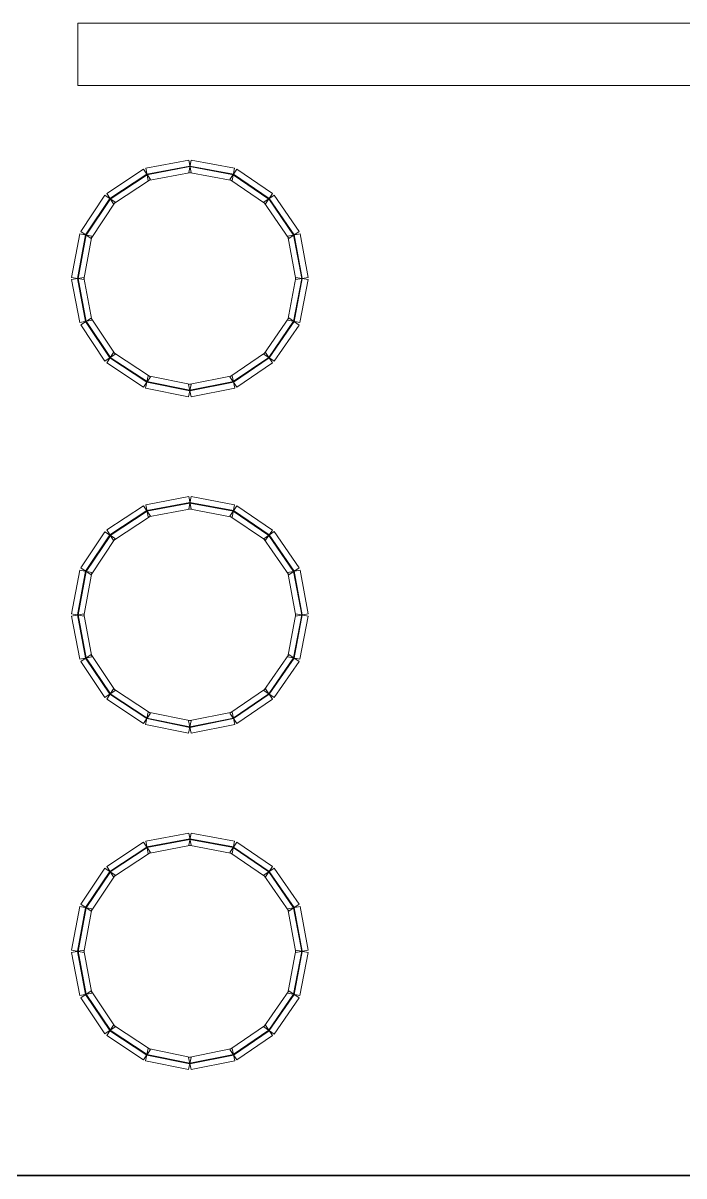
# Model space of a CAD drawing. Header units: millimetres. Extents: x -200 to 200, y -162 to 219.
# Drawn here: x 92.91 to 120.98, y -161.91 to -112.96 of the extents above; entities that cross this region are included whole.
import ezdxf

# ---------------------------------------------------------------- set-up
doc = ezdxf.new("R2010")
doc.units = ezdxf.units.MM
doc.header["$MEASUREMENT"] = 0

msp = doc.modelspace()

# ---------------------------------------------------------------- linework, layer by layer
at = {"color": 4, "lineweight": 5}
for points in [[(133.3245, -112.9556), (133.3245, -112.9556), (133.3245, -115.6009), (133.3245, -115.6009), (133.3245, -115.6009), (133.3245, -115.6009), (95.2318, -115.6009), (95.2318, -115.6009), (95.2318, -115.6009), (95.2318, -115.6009), (95.2318, -112.9556), (95.2318, -112.9556), (95.2318, -112.9556), (95.2318, -112.9556), (133.3245, -112.9556), (133.3245, -112.9556)], [(99.9444, -118.7799), (99.9444, -118.7799), (100.0424, -119.2998), (100.0424, -119.2998), (100.0424, -119.2998), (100.0424, -119.2998), (98.2171, -119.6437), (98.2171, -119.6437), (98.2171, -119.6437), (98.2171, -119.6437), (98.1191, -119.1238), (98.1191, -119.1238), (98.1191, -119.1238), (98.1191, -119.1238), (99.9444, -118.7799), (99.9444, -118.7799)], [(101.8934, -119.1236), (101.8934, -119.1236), (101.7968, -119.6438), (101.7968, -119.6438), (101.7968, -119.6438), (101.7968, -119.6438), (99.9451, -119.2999), (99.9451, -119.2999), (99.9451, -119.2999), (99.9451, -119.2999), (100.0417, -118.7797), (100.0417, -118.7797), (100.0417, -118.7797), (100.0417, -118.7797), (101.8934, -119.1236), (101.8934, -119.1236)], [(98.0222, -119.163), (98.0222, -119.163), (98.314, -119.6044), (98.314, -119.6044), (98.314, -119.6044), (98.314, -119.6044), (96.7532, -120.6361), (96.7532, -120.6361), (96.7532, -120.6361), (96.7532, -120.6361), (96.4615, -120.1947), (96.4615, -120.1947), (96.4615, -120.1947), (96.4615, -120.1947), (98.0222, -119.163), (98.0222, -119.163)], [(98.1608, -119.3727), (98.1608, -119.3727), (98.1754, -119.3947), (98.1754, -119.3947), (98.1754, -119.3947), (98.1754, -119.3947), (96.6147, -120.4264), (96.6147, -120.4264), (96.6147, -120.4264), (96.6147, -120.4264), (96.6001, -120.4044), (96.6001, -120.4044), (96.6001, -120.4044), (96.6001, -120.4044), (98.1608, -119.3727), (98.1608, -119.3727)], [(99.9909, -119.0268), (99.9909, -119.0268), (99.9958, -119.0528), (99.9958, -119.0528), (99.9958, -119.0528), (99.9958, -119.0528), (98.1706, -119.3967), (98.1706, -119.3967), (98.1706, -119.3967), (98.1706, -119.3967), (98.1657, -119.3707), (98.1657, -119.3707), (98.1657, -119.3707), (98.1657, -119.3707), (99.9909, -119.0268), (99.9909, -119.0268)], [(101.8475, -119.3707), (101.8475, -119.3707), (101.8427, -119.3967), (101.8427, -119.3967), (101.8427, -119.3967), (101.8427, -119.3967), (99.991, -119.0528), (99.991, -119.0528), (99.991, -119.0528), (99.991, -119.0528), (99.9958, -119.0268), (99.9958, -119.0268), (99.9958, -119.0268), (99.9958, -119.0268), (101.8475, -119.3707), (101.8475, -119.3707)], [(103.5023, -120.1971), (103.5023, -120.1971), (103.2036, -120.6337), (103.2036, -120.6337), (103.2036, -120.6337), (103.2036, -120.6337), (101.6957, -119.602), (101.6957, -119.602), (101.6957, -119.602), (101.6957, -119.602), (101.9945, -119.1654), (101.9945, -119.1654), (101.9945, -119.1654), (101.9945, -119.1654), (103.5023, -120.1971), (103.5023, -120.1971)], [(103.3604, -120.4045), (103.3604, -120.4045), (103.3455, -120.4263), (103.3455, -120.4263), (103.3455, -120.4263), (103.3455, -120.4263), (101.8376, -119.3946), (101.8376, -119.3946), (101.8376, -119.3946), (101.8376, -119.3946), (101.8526, -119.3728), (101.8526, -119.3728), (101.8526, -119.3728), (101.8526, -119.3728), (103.3604, -120.4045), (103.3604, -120.4045)], [(96.3878, -120.2678), (96.3878, -120.2678), (96.8269, -120.563), (96.8269, -120.563), (96.8269, -120.563), (96.8269, -120.563), (95.7952, -122.0973), (95.7952, -122.0973), (95.7952, -122.0973), (95.7952, -122.0973), (95.3562, -121.8021), (95.3562, -121.8021), (95.3562, -121.8021), (95.3562, -121.8021), (96.3878, -120.2678), (96.3878, -120.2678)], [(96.5964, -120.408), (96.5964, -120.408), (96.6183, -120.4228), (96.6183, -120.4228), (96.6183, -120.4228), (96.6183, -120.4228), (95.5867, -121.9571), (95.5867, -121.9571), (95.5867, -121.9571), (95.5867, -121.9571), (95.5647, -121.9423), (95.5647, -121.9423), (95.5647, -121.9423), (95.5647, -121.9423), (96.5964, -120.408), (96.5964, -120.408)], [(104.6289, -121.7995), (104.6289, -121.7995), (104.1933, -122.0999), (104.1933, -122.0999), (104.1933, -122.0999), (104.1933, -122.0999), (103.1352, -120.5656), (103.1352, -120.5656), (103.1352, -120.5656), (103.1352, -120.5656), (103.5707, -120.2652), (103.5707, -120.2652), (103.5707, -120.2652), (103.5707, -120.2652), (104.6289, -121.7995), (104.6289, -121.7995)], [(104.422, -121.9422), (104.422, -121.9422), (104.4002, -121.9572), (104.4002, -121.9572), (104.4002, -121.9572), (104.4002, -121.9572), (103.3421, -120.4229), (103.3421, -120.4229), (103.3421, -120.4229), (103.3421, -120.4229), (103.3638, -120.4079), (103.3638, -120.4079), (103.3638, -120.4079), (103.3638, -120.4079), (104.422, -121.9422), (104.422, -121.9422)], [(95.3156, -121.9014), (95.3156, -121.9014), (95.8358, -121.998), (95.8358, -121.998), (95.8358, -121.998), (95.8358, -121.998), (95.4919, -123.8497), (95.4919, -123.8497), (95.4919, -123.8497), (95.4919, -123.8497), (94.9717, -123.7531), (94.9717, -123.7531), (94.9717, -123.7531), (94.9717, -123.7531), (95.3156, -121.9014), (95.3156, -121.9014)], [(95.5627, -121.9473), (95.5627, -121.9473), (95.5887, -121.9521), (95.5887, -121.9521), (95.5887, -121.9521), (95.5887, -121.9521), (95.2448, -123.8038), (95.2448, -123.8038), (95.2448, -123.8038), (95.2448, -123.8038), (95.2188, -123.799), (95.2188, -123.799), (95.2188, -123.799), (95.2188, -123.799), (95.5627, -121.9473), (95.5627, -121.9473)], [(105.0151, -123.7531), (105.0151, -123.7531), (104.4949, -123.8497), (104.4949, -123.8497), (104.4949, -123.8497), (104.4949, -123.8497), (104.151, -121.998), (104.151, -121.998), (104.151, -121.998), (104.151, -121.998), (104.6712, -121.9014), (104.6712, -121.9014), (104.6712, -121.9014), (104.6712, -121.9014), (105.0151, -123.7531), (105.0151, -123.7531)], [(104.768, -123.799), (104.768, -123.799), (104.742, -123.8038), (104.742, -123.8038), (104.742, -123.8038), (104.742, -123.8038), (104.3981, -121.9521), (104.3981, -121.9521), (104.3981, -121.9521), (104.3981, -121.9521), (104.4241, -121.9473), (104.4241, -121.9473), (104.4241, -121.9473), (104.4241, -121.9473), (104.768, -123.799), (104.768, -123.799)], [(94.9718, -123.8504), (94.9718, -123.8504), (95.4918, -123.7524), (95.4918, -123.7524), (95.4918, -123.7524), (95.4918, -123.7524), (95.8356, -125.5777), (95.8356, -125.5777), (95.8356, -125.5777), (95.8356, -125.5777), (95.3157, -125.6757), (95.3157, -125.6757), (95.3157, -125.6757), (95.3157, -125.6757), (94.9718, -123.8504), (94.9718, -123.8504)], [(95.2188, -123.8039), (95.2188, -123.8039), (95.2448, -123.799), (95.2448, -123.799), (95.2448, -123.799), (95.2448, -123.799), (95.5887, -125.6242), (95.5887, -125.6242), (95.5887, -125.6242), (95.5887, -125.6242), (95.5627, -125.6291), (95.5627, -125.6291), (95.5627, -125.6291), (95.5627, -125.6291), (95.2188, -123.8039), (95.2188, -123.8039)], [(104.671, -125.6757), (104.671, -125.6757), (104.1511, -125.5777), (104.1511, -125.5777), (104.1511, -125.5777), (104.1511, -125.5777), (104.495, -123.7524), (104.495, -123.7524), (104.495, -123.7524), (104.495, -123.7524), (105.0149, -123.8504), (105.0149, -123.8504), (105.0149, -123.8504), (105.0149, -123.8504), (104.671, -125.6757), (104.671, -125.6757)], [(104.4241, -125.6291), (104.4241, -125.6291), (104.3981, -125.6242), (104.3981, -125.6242), (104.3981, -125.6242), (104.3981, -125.6242), (104.742, -123.799), (104.742, -123.799), (104.742, -123.799), (104.742, -123.799), (104.768, -123.8039), (104.768, -123.8039), (104.768, -123.8039), (104.768, -123.8039), (104.4241, -125.6291), (104.4241, -125.6291)], [(95.3562, -125.7743), (95.3562, -125.7743), (95.7952, -125.4791), (95.7952, -125.4791), (95.7952, -125.4791), (95.7952, -125.4791), (96.8269, -127.0134), (96.8269, -127.0134), (96.8269, -127.0134), (96.8269, -127.0134), (96.3878, -127.3086), (96.3878, -127.3086), (96.3878, -127.3086), (96.3878, -127.3086), (95.3562, -125.7743), (95.3562, -125.7743)], [(95.5647, -125.6341), (95.5647, -125.6341), (95.5867, -125.6193), (95.5867, -125.6193), (95.5867, -125.6193), (95.5867, -125.6193), (96.6183, -127.1536), (96.6183, -127.1536), (96.6183, -127.1536), (96.6183, -127.1536), (96.5964, -127.1684), (96.5964, -127.1684), (96.5964, -127.1684), (96.5964, -127.1684), (95.5647, -125.6341), (95.5647, -125.6341)], [(103.5707, -127.3112), (103.5707, -127.3112), (103.1352, -127.0108), (103.1352, -127.0108), (103.1352, -127.0108), (103.1352, -127.0108), (104.1933, -125.4765), (104.1933, -125.4765), (104.1933, -125.4765), (104.1933, -125.4765), (104.6289, -125.7769), (104.6289, -125.7769), (104.6289, -125.7769), (104.6289, -125.7769), (103.5707, -127.3112), (103.5707, -127.3112)], [(103.3638, -127.1685), (103.3638, -127.1685), (103.3421, -127.1535), (103.3421, -127.1535), (103.3421, -127.1535), (103.3421, -127.1535), (104.4002, -125.6192), (104.4002, -125.6192), (104.4002, -125.6192), (104.4002, -125.6192), (104.422, -125.6342), (104.422, -125.6342), (104.422, -125.6342), (104.422, -125.6342), (103.3638, -127.1685), (103.3638, -127.1685)], [(96.4615, -127.3817), (96.4615, -127.3817), (96.7532, -126.9403), (96.7532, -126.9403), (96.7532, -126.9403), (96.7532, -126.9403), (98.314, -127.972), (98.314, -127.972), (98.314, -127.972), (98.314, -127.972), (98.0222, -128.4133), (98.0222, -128.4133), (98.0222, -128.4133), (98.0222, -128.4133), (96.4615, -127.3817), (96.4615, -127.3817)], [(96.6001, -127.172), (96.6001, -127.172), (96.6147, -127.1499), (96.6147, -127.1499), (96.6147, -127.1499), (96.6147, -127.1499), (98.1754, -128.1816), (98.1754, -128.1816), (98.1754, -128.1816), (98.1754, -128.1816), (98.1608, -128.2037), (98.1608, -128.2037), (98.1608, -128.2037), (98.1608, -128.2037), (96.6001, -127.172), (96.6001, -127.172)], [(101.9945, -128.411), (101.9945, -128.411), (101.6957, -127.9743), (101.6957, -127.9743), (101.6957, -127.9743), (101.6957, -127.9743), (103.2036, -126.9427), (103.2036, -126.9427), (103.2036, -126.9427), (103.2036, -126.9427), (103.5023, -127.3793), (103.5023, -127.3793), (103.5023, -127.3793), (103.5023, -127.3793), (101.9945, -128.411), (101.9945, -128.411)], [(101.8526, -128.2036), (101.8526, -128.2036), (101.8376, -128.1817), (101.8376, -128.1817), (101.8376, -128.1817), (101.8376, -128.1817), (103.3455, -127.1501), (103.3455, -127.1501), (103.3455, -127.1501), (103.3455, -127.1501), (103.3604, -127.1719), (103.3604, -127.1719), (103.3604, -127.1719), (103.3604, -127.1719), (101.8526, -128.2036), (101.8526, -128.2036)], [(98.1155, -128.4519), (98.1155, -128.4519), (98.2207, -127.9334), (98.2207, -127.9334), (98.2207, -127.9334), (98.2207, -127.9334), (100.046, -128.3038), (100.046, -128.3038), (100.046, -128.3038), (100.046, -128.3038), (99.9408, -128.8223), (99.9408, -128.8223), (99.9408, -128.8223), (99.9408, -128.8223), (98.1155, -128.4519), (98.1155, -128.4519)], [(98.1655, -128.2056), (98.1655, -128.2056), (98.1707, -128.1797), (98.1707, -128.1797), (98.1707, -128.1797), (98.1707, -128.1797), (99.996, -128.55), (99.996, -128.55), (99.996, -128.55), (99.996, -128.55), (99.9908, -128.576), (99.9908, -128.576), (99.9908, -128.576), (99.9908, -128.576), (98.1655, -128.2056), (98.1655, -128.2056)], [(100.0453, -128.8224), (100.0453, -128.8224), (99.9415, -128.3036), (99.9415, -128.3036), (99.9415, -128.3036), (99.9415, -128.3036), (101.7932, -127.9333), (101.7932, -127.9333), (101.7932, -127.9333), (101.7932, -127.9333), (101.897, -128.4521), (101.897, -128.4521), (101.897, -128.4521), (101.897, -128.4521), (100.0453, -128.8224), (100.0453, -128.8224)], [(99.996, -128.576), (99.996, -128.576), (99.9908, -128.55), (99.9908, -128.55), (99.9908, -128.55), (99.9908, -128.55), (101.8425, -128.1797), (101.8425, -128.1797), (101.8425, -128.1797), (101.8425, -128.1797), (101.8477, -128.2056), (101.8477, -128.2056), (101.8477, -128.2056), (101.8477, -128.2056), (99.996, -128.576), (99.996, -128.576)], [(99.9444, -133.0646), (99.9444, -133.0646), (100.0424, -133.5846), (100.0424, -133.5846), (100.0424, -133.5846), (100.0424, -133.5846), (98.2171, -133.9285), (98.2171, -133.9285), (98.2171, -133.9285), (98.2171, -133.9285), (98.1191, -133.4085), (98.1191, -133.4085), (98.1191, -133.4085), (98.1191, -133.4085), (99.9444, -133.0646), (99.9444, -133.0646)], [(101.8934, -133.4084), (101.8934, -133.4084), (101.7968, -133.9286), (101.7968, -133.9286), (101.7968, -133.9286), (101.7968, -133.9286), (99.9451, -133.5847), (99.9451, -133.5847), (99.9451, -133.5847), (99.9451, -133.5847), (100.0417, -133.0645), (100.0417, -133.0645), (100.0417, -133.0645), (100.0417, -133.0645), (101.8934, -133.4084), (101.8934, -133.4084)], [(98.0222, -133.4478), (98.0222, -133.4478), (98.314, -133.8892), (98.314, -133.8892), (98.314, -133.8892), (98.314, -133.8892), (96.7532, -134.9208), (96.7532, -134.9208), (96.7532, -134.9208), (96.7532, -134.9208), (96.4615, -134.4795), (96.4615, -134.4795), (96.4615, -134.4795), (96.4615, -134.4795), (98.0222, -133.4478), (98.0222, -133.4478)], [(99.9909, -133.3116), (99.9909, -133.3116), (99.9958, -133.3376), (99.9958, -133.3376), (99.9958, -133.3376), (99.9958, -133.3376), (98.1706, -133.6815), (98.1706, -133.6815), (98.1706, -133.6815), (98.1706, -133.6815), (98.1657, -133.6555), (98.1657, -133.6555), (98.1657, -133.6555), (98.1657, -133.6555), (99.9909, -133.3116), (99.9909, -133.3116)], [(101.8475, -133.6555), (101.8475, -133.6555), (101.8427, -133.6815), (101.8427, -133.6815), (101.8427, -133.6815), (101.8427, -133.6815), (99.991, -133.3376), (99.991, -133.3376), (99.991, -133.3376), (99.991, -133.3376), (99.9958, -133.3116), (99.9958, -133.3116), (99.9958, -133.3116), (99.9958, -133.3116), (101.8475, -133.6555), (101.8475, -133.6555)], [(103.5023, -134.4819), (103.5023, -134.4819), (103.2036, -134.9185), (103.2036, -134.9185), (103.2036, -134.9185), (103.2036, -134.9185), (101.6957, -133.8868), (101.6957, -133.8868), (101.6957, -133.8868), (101.6957, -133.8868), (101.9945, -133.4502), (101.9945, -133.4502), (101.9945, -133.4502), (101.9945, -133.4502), (103.5023, -134.4819), (103.5023, -134.4819)], [(98.1608, -133.6575), (98.1608, -133.6575), (98.1754, -133.6795), (98.1754, -133.6795), (98.1754, -133.6795), (98.1754, -133.6795), (96.6147, -134.7112), (96.6147, -134.7112), (96.6147, -134.7112), (96.6147, -134.7112), (96.6001, -134.6891), (96.6001, -134.6891), (96.6001, -134.6891), (96.6001, -134.6891), (98.1608, -133.6575), (98.1608, -133.6575)], [(103.3604, -134.6893), (103.3604, -134.6893), (103.3455, -134.7111), (103.3455, -134.7111), (103.3455, -134.7111), (103.3455, -134.7111), (101.8376, -133.6794), (101.8376, -133.6794), (101.8376, -133.6794), (101.8376, -133.6794), (101.8526, -133.6576), (101.8526, -133.6576), (101.8526, -133.6576), (101.8526, -133.6576), (103.3604, -134.6893), (103.3604, -134.6893)], [(96.3878, -134.5526), (96.3878, -134.5526), (96.8269, -134.8478), (96.8269, -134.8478), (96.8269, -134.8478), (96.8269, -134.8478), (95.7952, -136.3821), (95.7952, -136.3821), (95.7952, -136.3821), (95.7952, -136.3821), (95.3562, -136.0869), (95.3562, -136.0869), (95.3562, -136.0869), (95.3562, -136.0869), (96.3878, -134.5526), (96.3878, -134.5526)], [(104.6289, -136.0843), (104.6289, -136.0843), (104.1933, -136.3846), (104.1933, -136.3846), (104.1933, -136.3846), (104.1933, -136.3846), (103.1352, -134.8504), (103.1352, -134.8504), (103.1352, -134.8504), (103.1352, -134.8504), (103.5707, -134.55), (103.5707, -134.55), (103.5707, -134.55), (103.5707, -134.55), (104.6289, -136.0843), (104.6289, -136.0843)], [(96.5964, -134.6928), (96.5964, -134.6928), (96.6183, -134.7076), (96.6183, -134.7076), (96.6183, -134.7076), (96.6183, -134.7076), (95.5867, -136.2418), (95.5867, -136.2418), (95.5867, -136.2418), (95.5867, -136.2418), (95.5647, -136.2271), (95.5647, -136.2271), (95.5647, -136.2271), (95.5647, -136.2271), (96.5964, -134.6928), (96.5964, -134.6928)], [(104.422, -136.227), (104.422, -136.227), (104.4002, -136.242), (104.4002, -136.242), (104.4002, -136.242), (104.4002, -136.242), (103.3421, -134.7077), (103.3421, -134.7077), (103.3421, -134.7077), (103.3421, -134.7077), (103.3638, -134.6927), (103.3638, -134.6927), (103.3638, -134.6927), (103.3638, -134.6927), (104.422, -136.227), (104.422, -136.227)], [(95.3156, -136.1862), (95.3156, -136.1862), (95.8358, -136.2828), (95.8358, -136.2828), (95.8358, -136.2828), (95.8358, -136.2828), (95.4919, -138.1345), (95.4919, -138.1345), (95.4919, -138.1345), (95.4919, -138.1345), (94.9717, -138.0379), (94.9717, -138.0379), (94.9717, -138.0379), (94.9717, -138.0379), (95.3156, -136.1862), (95.3156, -136.1862)], [(95.5627, -136.232), (95.5627, -136.232), (95.5887, -136.2369), (95.5887, -136.2369), (95.5887, -136.2369), (95.5887, -136.2369), (95.2448, -138.0886), (95.2448, -138.0886), (95.2448, -138.0886), (95.2448, -138.0886), (95.2188, -138.0838), (95.2188, -138.0838), (95.2188, -138.0838), (95.2188, -138.0838), (95.5627, -136.232), (95.5627, -136.232)], [(105.0151, -138.0379), (105.0151, -138.0379), (104.4949, -138.1345), (104.4949, -138.1345), (104.4949, -138.1345), (104.4949, -138.1345), (104.151, -136.2828), (104.151, -136.2828), (104.151, -136.2828), (104.151, -136.2828), (104.6712, -136.1862), (104.6712, -136.1862), (104.6712, -136.1862), (104.6712, -136.1862), (105.0151, -138.0379), (105.0151, -138.0379)], [(104.768, -138.0838), (104.768, -138.0838), (104.742, -138.0886), (104.742, -138.0886), (104.742, -138.0886), (104.742, -138.0886), (104.3981, -136.2369), (104.3981, -136.2369), (104.3981, -136.2369), (104.3981, -136.2369), (104.4241, -136.232), (104.4241, -136.232), (104.4241, -136.232), (104.4241, -136.232), (104.768, -138.0838), (104.768, -138.0838)], [(94.9718, -138.1352), (94.9718, -138.1352), (95.4918, -138.0372), (95.4918, -138.0372), (95.4918, -138.0372), (95.4918, -138.0372), (95.8356, -139.8625), (95.8356, -139.8625), (95.8356, -139.8625), (95.8356, -139.8625), (95.3157, -139.9604), (95.3157, -139.9604), (95.3157, -139.9604), (95.3157, -139.9604), (94.9718, -138.1352), (94.9718, -138.1352)], [(104.671, -139.9604), (104.671, -139.9604), (104.1511, -139.8625), (104.1511, -139.8625), (104.1511, -139.8625), (104.1511, -139.8625), (104.495, -138.0372), (104.495, -138.0372), (104.495, -138.0372), (104.495, -138.0372), (105.0149, -138.1352), (105.0149, -138.1352), (105.0149, -138.1352), (105.0149, -138.1352), (104.671, -139.9604), (104.671, -139.9604)], [(95.2188, -138.0886), (95.2188, -138.0886), (95.2448, -138.0837), (95.2448, -138.0837), (95.2448, -138.0837), (95.2448, -138.0837), (95.5887, -139.909), (95.5887, -139.909), (95.5887, -139.909), (95.5887, -139.909), (95.5627, -139.9139), (95.5627, -139.9139), (95.5627, -139.9139), (95.5627, -139.9139), (95.2188, -138.0886), (95.2188, -138.0886)], [(104.4241, -139.9139), (104.4241, -139.9139), (104.3981, -139.909), (104.3981, -139.909), (104.3981, -139.909), (104.3981, -139.909), (104.742, -138.0837), (104.742, -138.0837), (104.742, -138.0837), (104.742, -138.0837), (104.768, -138.0886), (104.768, -138.0886), (104.768, -138.0886), (104.768, -138.0886), (104.4241, -139.9139), (104.4241, -139.9139)], [(95.3562, -140.0591), (95.3562, -140.0591), (95.7952, -139.7639), (95.7952, -139.7639), (95.7952, -139.7639), (95.7952, -139.7639), (96.8269, -141.2982), (96.8269, -141.2982), (96.8269, -141.2982), (96.8269, -141.2982), (96.3878, -141.5934), (96.3878, -141.5934), (96.3878, -141.5934), (96.3878, -141.5934), (95.3562, -140.0591), (95.3562, -140.0591)], [(95.5647, -139.9188), (95.5647, -139.9188), (95.5867, -139.9041), (95.5867, -139.9041), (95.5867, -139.9041), (95.5867, -139.9041), (96.6183, -141.4384), (96.6183, -141.4384), (96.6183, -141.4384), (96.6183, -141.4384), (96.5964, -141.4531), (96.5964, -141.4531), (96.5964, -141.4531), (96.5964, -141.4531), (95.5647, -139.9188), (95.5647, -139.9188)], [(103.5707, -141.5959), (103.5707, -141.5959), (103.1352, -141.2956), (103.1352, -141.2956), (103.1352, -141.2956), (103.1352, -141.2956), (104.1933, -139.7613), (104.1933, -139.7613), (104.1933, -139.7613), (104.1933, -139.7613), (104.6289, -140.0617), (104.6289, -140.0617), (104.6289, -140.0617), (104.6289, -140.0617), (103.5707, -141.5959), (103.5707, -141.5959)], [(103.3638, -141.4533), (103.3638, -141.4533), (103.3421, -141.4383), (103.3421, -141.4383), (103.3421, -141.4383), (103.3421, -141.4383), (104.4002, -139.904), (104.4002, -139.904), (104.4002, -139.904), (104.4002, -139.904), (104.422, -139.919), (104.422, -139.919), (104.422, -139.919), (104.422, -139.919), (103.3638, -141.4533), (103.3638, -141.4533)], [(96.4615, -141.6664), (96.4615, -141.6664), (96.7532, -141.2251), (96.7532, -141.2251), (96.7532, -141.2251), (96.7532, -141.2251), (98.314, -142.2568), (98.314, -142.2568), (98.314, -142.2568), (98.314, -142.2568), (98.0222, -142.6981), (98.0222, -142.6981), (98.0222, -142.6981), (98.0222, -142.6981), (96.4615, -141.6664), (96.4615, -141.6664)], [(96.6001, -141.4568), (96.6001, -141.4568), (96.6147, -141.4347), (96.6147, -141.4347), (96.6147, -141.4347), (96.6147, -141.4347), (98.1754, -142.4664), (98.1754, -142.4664), (98.1754, -142.4664), (98.1754, -142.4664), (98.1608, -142.4885), (98.1608, -142.4885), (98.1608, -142.4885), (98.1608, -142.4885), (96.6001, -141.4568), (96.6001, -141.4568)], [(101.9945, -142.6958), (101.9945, -142.6958), (101.6957, -142.2591), (101.6957, -142.2591), (101.6957, -142.2591), (101.6957, -142.2591), (103.2036, -141.2274), (103.2036, -141.2274), (103.2036, -141.2274), (103.2036, -141.2274), (103.5023, -141.6641), (103.5023, -141.6641), (103.5023, -141.6641), (103.5023, -141.6641), (101.9945, -142.6958), (101.9945, -142.6958)], [(101.8526, -142.4884), (101.8526, -142.4884), (101.8376, -142.4665), (101.8376, -142.4665), (101.8376, -142.4665), (101.8376, -142.4665), (103.3455, -141.4348), (103.3455, -141.4348), (103.3455, -141.4348), (103.3455, -141.4348), (103.3604, -141.4567), (103.3604, -141.4567), (103.3604, -141.4567), (103.3604, -141.4567), (101.8526, -142.4884), (101.8526, -142.4884)], [(98.1155, -142.7367), (98.1155, -142.7367), (98.2207, -142.2182), (98.2207, -142.2182), (98.2207, -142.2182), (98.2207, -142.2182), (100.046, -142.5885), (100.046, -142.5885), (100.046, -142.5885), (100.046, -142.5885), (99.9408, -143.107), (99.9408, -143.107), (99.9408, -143.107), (99.9408, -143.107), (98.1155, -142.7367), (98.1155, -142.7367)], [(100.0453, -143.1072), (100.0453, -143.1072), (99.9415, -142.5884), (99.9415, -142.5884), (99.9415, -142.5884), (99.9415, -142.5884), (101.7932, -142.218), (101.7932, -142.218), (101.7932, -142.218), (101.7932, -142.218), (101.897, -142.7368), (101.897, -142.7368), (101.897, -142.7368), (101.897, -142.7368), (100.0453, -143.1072), (100.0453, -143.1072)], [(98.1655, -142.4904), (98.1655, -142.4904), (98.1707, -142.4645), (98.1707, -142.4645), (98.1707, -142.4645), (98.1707, -142.4645), (99.996, -142.8348), (99.996, -142.8348), (99.996, -142.8348), (99.996, -142.8348), (99.9908, -142.8607), (99.9908, -142.8607), (99.9908, -142.8607), (99.9908, -142.8607), (98.1655, -142.4904), (98.1655, -142.4904)], [(99.996, -142.8608), (99.996, -142.8608), (99.9908, -142.8348), (99.9908, -142.8348), (99.9908, -142.8348), (99.9908, -142.8348), (101.8425, -142.4645), (101.8425, -142.4645), (101.8425, -142.4645), (101.8425, -142.4645), (101.8477, -142.4904), (101.8477, -142.4904), (101.8477, -142.4904), (101.8477, -142.4904), (99.996, -142.8608), (99.996, -142.8608)], [(98.0222, -147.7326), (98.0222, -147.7326), (98.314, -148.1739), (98.314, -148.1739), (98.314, -148.1739), (98.314, -148.1739), (96.7532, -149.2056), (96.7532, -149.2056), (96.7532, -149.2056), (96.7532, -149.2056), (96.4615, -148.7643), (96.4615, -148.7643), (96.4615, -148.7643), (96.4615, -148.7643), (98.0222, -147.7326), (98.0222, -147.7326)], [(99.9444, -147.3494), (99.9444, -147.3494), (100.0424, -147.8693), (100.0424, -147.8693), (100.0424, -147.8693), (100.0424, -147.8693), (98.2171, -148.2132), (98.2171, -148.2132), (98.2171, -148.2132), (98.2171, -148.2132), (98.1191, -147.6933), (98.1191, -147.6933), (98.1191, -147.6933), (98.1191, -147.6933), (99.9444, -147.3494), (99.9444, -147.3494)], [(99.9909, -147.5964), (99.9909, -147.5964), (99.9958, -147.6224), (99.9958, -147.6224), (99.9958, -147.6224), (99.9958, -147.6224), (98.1706, -147.9663), (98.1706, -147.9663), (98.1706, -147.9663), (98.1706, -147.9663), (98.1657, -147.9403), (98.1657, -147.9403), (98.1657, -147.9403), (98.1657, -147.9403), (99.9909, -147.5964), (99.9909, -147.5964)], [(101.8934, -147.6932), (101.8934, -147.6932), (101.7968, -148.2134), (101.7968, -148.2134), (101.7968, -148.2134), (101.7968, -148.2134), (99.9451, -147.8695), (99.9451, -147.8695), (99.9451, -147.8695), (99.9451, -147.8695), (100.0417, -147.3493), (100.0417, -147.3493), (100.0417, -147.3493), (100.0417, -147.3493), (101.8934, -147.6932), (101.8934, -147.6932)], [(101.8475, -147.9403), (101.8475, -147.9403), (101.8427, -147.9663), (101.8427, -147.9663), (101.8427, -147.9663), (101.8427, -147.9663), (99.991, -147.6224), (99.991, -147.6224), (99.991, -147.6224), (99.991, -147.6224), (99.9958, -147.5964), (99.9958, -147.5964), (99.9958, -147.5964), (99.9958, -147.5964), (101.8475, -147.9403), (101.8475, -147.9403)], [(103.5023, -148.7666), (103.5023, -148.7666), (103.2036, -149.2033), (103.2036, -149.2033), (103.2036, -149.2033), (103.2036, -149.2033), (101.6957, -148.1716), (101.6957, -148.1716), (101.6957, -148.1716), (101.6957, -148.1716), (101.9945, -147.735), (101.9945, -147.735), (101.9945, -147.735), (101.9945, -147.735), (103.5023, -148.7666), (103.5023, -148.7666)], [(98.1608, -147.9422), (98.1608, -147.9422), (98.1754, -147.9643), (98.1754, -147.9643), (98.1754, -147.9643), (98.1754, -147.9643), (96.6147, -148.996), (96.6147, -148.996), (96.6147, -148.996), (96.6147, -148.996), (96.6001, -148.9739), (96.6001, -148.9739), (96.6001, -148.9739), (96.6001, -148.9739), (98.1608, -147.9422), (98.1608, -147.9422)], [(103.3604, -148.974), (103.3604, -148.974), (103.3455, -148.9959), (103.3455, -148.9959), (103.3455, -148.9959), (103.3455, -148.9959), (101.8376, -147.9642), (101.8376, -147.9642), (101.8376, -147.9642), (101.8376, -147.9642), (101.8526, -147.9424), (101.8526, -147.9424), (101.8526, -147.9424), (101.8526, -147.9424), (103.3604, -148.974), (103.3604, -148.974)], [(96.3878, -148.8373), (96.3878, -148.8373), (96.8269, -149.1326), (96.8269, -149.1326), (96.8269, -149.1326), (96.8269, -149.1326), (95.7952, -150.6668), (95.7952, -150.6668), (95.7952, -150.6668), (95.7952, -150.6668), (95.3562, -150.3716), (95.3562, -150.3716), (95.3562, -150.3716), (95.3562, -150.3716), (96.3878, -148.8373), (96.3878, -148.8373)], [(96.5964, -148.9776), (96.5964, -148.9776), (96.6183, -148.9923), (96.6183, -148.9923), (96.6183, -148.9923), (96.6183, -148.9923), (95.5867, -150.5266), (95.5867, -150.5266), (95.5867, -150.5266), (95.5867, -150.5266), (95.5647, -150.5119), (95.5647, -150.5119), (95.5647, -150.5119), (95.5647, -150.5119), (96.5964, -148.9776), (96.5964, -148.9776)], [(104.6289, -150.3691), (104.6289, -150.3691), (104.1933, -150.6694), (104.1933, -150.6694), (104.1933, -150.6694), (104.1933, -150.6694), (103.1352, -149.1351), (103.1352, -149.1351), (103.1352, -149.1351), (103.1352, -149.1351), (103.5707, -148.8348), (103.5707, -148.8348), (103.5707, -148.8348), (103.5707, -148.8348), (104.6289, -150.3691), (104.6289, -150.3691)], [(104.422, -150.5117), (104.422, -150.5117), (104.4002, -150.5267), (104.4002, -150.5267), (104.4002, -150.5267), (104.4002, -150.5267), (103.3421, -148.9925), (103.3421, -148.9925), (103.3421, -148.9925), (103.3421, -148.9925), (103.3638, -148.9774), (103.3638, -148.9774), (103.3638, -148.9774), (103.3638, -148.9774), (104.422, -150.5117), (104.422, -150.5117)], [(95.3156, -150.4709), (95.3156, -150.4709), (95.8358, -150.5675), (95.8358, -150.5675), (95.8358, -150.5675), (95.8358, -150.5675), (95.4919, -152.4193), (95.4919, -152.4193), (95.4919, -152.4193), (95.4919, -152.4193), (94.9717, -152.3227), (94.9717, -152.3227), (94.9717, -152.3227), (94.9717, -152.3227), (95.3156, -150.4709), (95.3156, -150.4709)], [(95.5627, -150.5168), (95.5627, -150.5168), (95.5887, -150.5217), (95.5887, -150.5217), (95.5887, -150.5217), (95.5887, -150.5217), (95.2448, -152.3734), (95.2448, -152.3734), (95.2448, -152.3734), (95.2448, -152.3734), (95.2188, -152.3686), (95.2188, -152.3686), (95.2188, -152.3686), (95.2188, -152.3686), (95.5627, -150.5168), (95.5627, -150.5168)], [(105.0151, -152.3227), (105.0151, -152.3227), (104.4949, -152.4193), (104.4949, -152.4193), (104.4949, -152.4193), (104.4949, -152.4193), (104.151, -150.5675), (104.151, -150.5675), (104.151, -150.5675), (104.151, -150.5675), (104.6712, -150.4709), (104.6712, -150.4709), (104.6712, -150.4709), (104.6712, -150.4709), (105.0151, -152.3227), (105.0151, -152.3227)], [(104.768, -152.3686), (104.768, -152.3686), (104.742, -152.3734), (104.742, -152.3734), (104.742, -152.3734), (104.742, -152.3734), (104.3981, -150.5217), (104.3981, -150.5217), (104.3981, -150.5217), (104.3981, -150.5217), (104.4241, -150.5168), (104.4241, -150.5168), (104.4241, -150.5168), (104.4241, -150.5168), (104.768, -152.3686), (104.768, -152.3686)], [(94.9718, -152.4199), (94.9718, -152.4199), (95.4918, -152.322), (95.4918, -152.322), (95.4918, -152.322), (95.4918, -152.322), (95.8356, -154.1473), (95.8356, -154.1473), (95.8356, -154.1473), (95.8356, -154.1473), (95.3157, -154.2452), (95.3157, -154.2452), (95.3157, -154.2452), (95.3157, -154.2452), (94.9718, -152.4199), (94.9718, -152.4199)], [(95.2188, -152.3734), (95.2188, -152.3734), (95.2448, -152.3685), (95.2448, -152.3685), (95.2448, -152.3685), (95.2448, -152.3685), (95.5887, -154.1938), (95.5887, -154.1938), (95.5887, -154.1938), (95.5887, -154.1938), (95.5627, -154.1987), (95.5627, -154.1987), (95.5627, -154.1987), (95.5627, -154.1987), (95.2188, -152.3734), (95.2188, -152.3734)], [(104.671, -154.2452), (104.671, -154.2452), (104.1511, -154.1473), (104.1511, -154.1473), (104.1511, -154.1473), (104.1511, -154.1473), (104.495, -152.322), (104.495, -152.322), (104.495, -152.322), (104.495, -152.322), (105.0149, -152.4199), (105.0149, -152.4199), (105.0149, -152.4199), (105.0149, -152.4199), (104.671, -154.2452), (104.671, -154.2452)], [(104.4241, -154.1987), (104.4241, -154.1987), (104.3981, -154.1938), (104.3981, -154.1938), (104.3981, -154.1938), (104.3981, -154.1938), (104.742, -152.3685), (104.742, -152.3685), (104.742, -152.3685), (104.742, -152.3685), (104.768, -152.3734), (104.768, -152.3734), (104.768, -152.3734), (104.768, -152.3734), (104.4241, -154.1987), (104.4241, -154.1987)], [(95.3562, -154.3439), (95.3562, -154.3439), (95.7952, -154.0486), (95.7952, -154.0486), (95.7952, -154.0486), (95.7952, -154.0486), (96.8269, -155.5829), (96.8269, -155.5829), (96.8269, -155.5829), (96.8269, -155.5829), (96.3878, -155.8781), (96.3878, -155.8781), (96.3878, -155.8781), (96.3878, -155.8781), (95.3562, -154.3439), (95.3562, -154.3439)], [(95.5647, -154.2036), (95.5647, -154.2036), (95.5867, -154.1889), (95.5867, -154.1889), (95.5867, -154.1889), (95.5867, -154.1889), (96.6183, -155.7232), (96.6183, -155.7232), (96.6183, -155.7232), (96.6183, -155.7232), (96.5964, -155.7379), (96.5964, -155.7379), (96.5964, -155.7379), (96.5964, -155.7379), (95.5647, -154.2036), (95.5647, -154.2036)], [(103.5707, -155.8807), (103.5707, -155.8807), (103.1352, -155.5804), (103.1352, -155.5804), (103.1352, -155.5804), (103.1352, -155.5804), (104.1933, -154.0461), (104.1933, -154.0461), (104.1933, -154.0461), (104.1933, -154.0461), (104.6289, -154.3464), (104.6289, -154.3464), (104.6289, -154.3464), (104.6289, -154.3464), (103.5707, -155.8807), (103.5707, -155.8807)], [(103.3638, -155.738), (103.3638, -155.738), (103.3421, -155.723), (103.3421, -155.723), (103.3421, -155.723), (103.3421, -155.723), (104.4002, -154.1887), (104.4002, -154.1887), (104.4002, -154.1887), (104.4002, -154.1887), (104.422, -154.2038), (104.422, -154.2038), (104.422, -154.2038), (104.422, -154.2038), (103.3638, -155.738), (103.3638, -155.738)], [(96.4615, -155.9512), (96.4615, -155.9512), (96.7532, -155.5099), (96.7532, -155.5099), (96.7532, -155.5099), (96.7532, -155.5099), (98.314, -156.5415), (98.314, -156.5415), (98.314, -156.5415), (98.314, -156.5415), (98.0222, -156.9829), (98.0222, -156.9829), (98.0222, -156.9829), (98.0222, -156.9829), (96.4615, -155.9512), (96.4615, -155.9512)], [(101.9945, -156.9805), (101.9945, -156.9805), (101.6957, -156.5439), (101.6957, -156.5439), (101.6957, -156.5439), (101.6957, -156.5439), (103.2036, -155.5122), (103.2036, -155.5122), (103.2036, -155.5122), (103.2036, -155.5122), (103.5023, -155.9489), (103.5023, -155.9489), (103.5023, -155.9489), (103.5023, -155.9489), (101.9945, -156.9805), (101.9945, -156.9805)], [(96.6001, -155.7416), (96.6001, -155.7416), (96.6147, -155.7195), (96.6147, -155.7195), (96.6147, -155.7195), (96.6147, -155.7195), (98.1754, -156.7512), (98.1754, -156.7512), (98.1754, -156.7512), (98.1754, -156.7512), (98.1608, -156.7733), (98.1608, -156.7733), (98.1608, -156.7733), (98.1608, -156.7733), (96.6001, -155.7416), (96.6001, -155.7416)], [(101.8526, -156.7731), (101.8526, -156.7731), (101.8376, -156.7513), (101.8376, -156.7513), (101.8376, -156.7513), (101.8376, -156.7513), (103.3455, -155.7196), (103.3455, -155.7196), (103.3455, -155.7196), (103.3455, -155.7196), (103.3604, -155.7415), (103.3604, -155.7415), (103.3604, -155.7415), (103.3604, -155.7415), (101.8526, -156.7731), (101.8526, -156.7731)], [(98.1155, -157.0215), (98.1155, -157.0215), (98.2207, -156.503), (98.2207, -156.503), (98.2207, -156.503), (98.2207, -156.503), (100.046, -156.8733), (100.046, -156.8733), (100.046, -156.8733), (100.046, -156.8733), (99.9408, -157.3918), (99.9408, -157.3918), (99.9408, -157.3918), (99.9408, -157.3918), (98.1155, -157.0215), (98.1155, -157.0215)], [(100.0453, -157.392), (100.0453, -157.392), (99.9415, -156.8732), (99.9415, -156.8732), (99.9415, -156.8732), (99.9415, -156.8732), (101.7932, -156.5028), (101.7932, -156.5028), (101.7932, -156.5028), (101.7932, -156.5028), (101.897, -157.0216), (101.897, -157.0216), (101.897, -157.0216), (101.897, -157.0216), (100.0453, -157.392), (100.0453, -157.392)], [(98.1655, -156.7752), (98.1655, -156.7752), (98.1707, -156.7493), (98.1707, -156.7493), (98.1707, -156.7493), (98.1707, -156.7493), (99.996, -157.1196), (99.996, -157.1196), (99.996, -157.1196), (99.996, -157.1196), (99.9908, -157.1455), (99.9908, -157.1455), (99.9908, -157.1455), (99.9908, -157.1455), (98.1655, -156.7752), (98.1655, -156.7752)], [(99.996, -157.1455), (99.996, -157.1455), (99.9908, -157.1196), (99.9908, -157.1196), (99.9908, -157.1196), (99.9908, -157.1196), (101.8425, -156.7492), (101.8425, -156.7492), (101.8425, -156.7492), (101.8425, -156.7492), (101.8477, -156.7752), (101.8477, -156.7752), (101.8477, -156.7752), (101.8477, -156.7752), (99.996, -157.1455), (99.996, -157.1455)]]:
    msp.add_open_spline(points, degree=3, knots=[0, 0, 0, 0, 0.25, 0.25, 0.25, 0.25, 0.5, 0.5, 0.5, 0.5, 0.75, 0.75, 0.75, 0.75, 1, 1, 1, 1], dxfattribs=at)
at = {"color": 1, "lineweight": 5}
for points in [[(100.205, -161.8809), (100.205, -161.8809), (100.205, -161.9074), (100.205, -161.9074), (100.205, -161.9074), (100.205, -161.9074), (90.8406, -161.9074), (90.8406, -161.9074), (90.8406, -161.9074), (90.8406, -161.9074), (90.8406, -161.8809), (90.8406, -161.8809), (90.8406, -161.8809), (90.8406, -161.8809), (100.205, -161.8809), (100.205, -161.8809)], [(100.205, -161.9074), (100.205, -161.9074), (100.205, -161.8809), (100.205, -161.8809), (100.205, -161.8809), (100.205, -161.8809), (137.8745, -161.8809), (137.8745, -161.8809), (137.8745, -161.8809), (137.8745, -161.8809), (137.8745, -161.9074), (137.8745, -161.9074), (137.8745, -161.9074), (137.8745, -161.9074), (100.205, -161.9074), (100.205, -161.9074)]]:
    msp.add_open_spline(points, degree=3, knots=[0, 0, 0, 0, 0.25, 0.25, 0.25, 0.25, 0.5, 0.5, 0.5, 0.5, 0.75, 0.75, 0.75, 0.75, 1, 1, 1, 1], dxfattribs=at)

doc.saveas('drawing.dxf')
